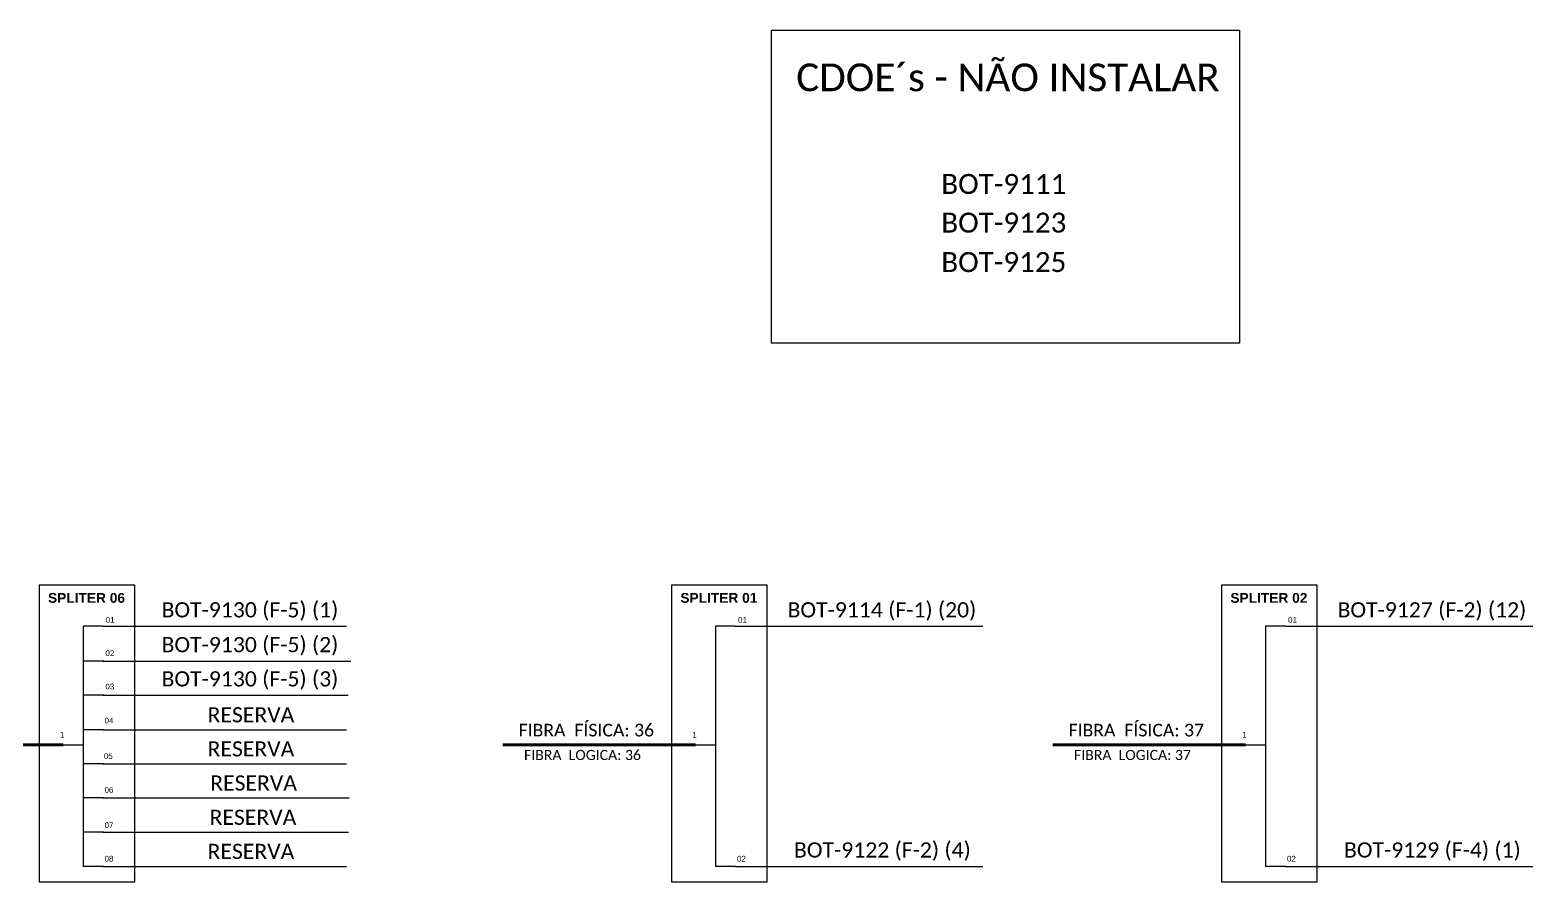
# Model space of a CAD drawing. Header units: millimetres. Extents: x 43195 to 44134, y 3103 to 4099.
# Drawn here: x 43787.7 to 44059.3, y 3922.9 to 4076.9 of the extents above; entities that cross this region are included whole.
import ezdxf

# ---------------------------------------------------------------- set-up
doc = ezdxf.new("R2010")
doc.units = ezdxf.units.MM
doc.layers.add('PROJETO_FTTH', color=1, linetype='Continuous')
doc.styles.get("Standard").update_dxf_attribs({"font": 'arial.ttf'})

msp = doc.modelspace()

# ---------------------------------------------------------------- linework, layer by layer
at = {"color": 7, "linetype": 'Continuous'}
for p, q in [((43797.31, 3969.12), (43797.31, 3925.73)), ((43800.82, 3969.12), (43797.31, 3969.12)), ((43911.57, 3969.12), (43911.57, 3925.73)), ((43915.09, 3969.12), (43911.57, 3969.12)), ((44010.94, 3969.12), (44010.94, 3925.73)), ((44014.46, 3969.12), (44010.94, 3969.12)), ((43801, 3962.84), (43797.31, 3962.84)), ((43801, 3956.65), (43797.31, 3956.65)), ((43801, 3950.43), (43797.31, 3950.43)), ((43793.66, 3947.69), (43797.29, 3947.69)), ((43907.92, 3947.69), (43911.56, 3947.69)), ((44007.3, 3947.69), (44010.93, 3947.69)), ((43801, 3944.26), (43797.31, 3944.26)), ((43801, 3938.1), (43797.31, 3938.1)), ((43801, 3931.91), (43797.31, 3931.91)), ((43801, 3925.73), (43797.31, 3925.73)), ((43915.27, 3925.73), (43911.57, 3925.73)), ((44014.64, 3925.73), (44010.94, 3925.73))]:
    msp.add_line(p, q, dxfattribs=at)
at = {"color": 10, "linetype": 'Continuous'}
for p, q in [((43800.82, 3969.12), (43844.88, 3969.12)), ((43915.09, 3969.12), (43959.88, 3969.12)), ((44014.46, 3969.12), (44059.25, 3969.12)), ((43800.82, 3962.84), (43845.64, 3962.84)), ((43800.82, 3956.65), (43845.19, 3956.65)), ((43800.82, 3950.43), (43844.88, 3950.43)), ((43800.82, 3944.26), (43844.88, 3944.26)), ((43800.82, 3938.1), (43845.36, 3938.1)), ((43800.82, 3931.91), (43845.24, 3931.91)), ((43800.82, 3925.73), (43844.88, 3925.73)), ((43915.09, 3925.73), (43959.88, 3925.73)), ((44014.46, 3925.73), (44059.25, 3925.73))]:
    msp.add_line(p, q, dxfattribs=at)
at = {"color": 1, "linetype": 'Continuous', "lineweight": 60}
for p, q in [((43793.66, 3947.69), (43758.86, 3947.69)), ((43907.92, 3947.69), (43873.12, 3947.69)), ((44007.3, 3947.69), (43972.49, 3947.69))]:
    msp.add_line(p, q, dxfattribs=at)
at = {"color": 7}
for points in [[(43789.34, 3922.91), (43806.62, 3922.91), (43806.62, 3976.57), (43789.34, 3976.57)], [(43903.6, 3922.91), (43920.88, 3922.91), (43920.88, 3976.57), (43903.6, 3976.57)], [(44002.98, 3922.91), (44020.26, 3922.91), (44020.26, 3976.57), (44002.98, 3976.57)]]:
    msp.add_lwpolyline(points, close=True, dxfattribs=at)
at = {"layer": 'PROJETO_FTTH', "ltscale": 2}
msp.add_lwpolyline([(43921.67, 4076.88), (44006.25, 4076.88), (44006.25, 4020.32), (43921.67, 4020.32)], close=True, dxfattribs=at)

# ---------------------------------------------------------------- texts
at = {"attachment_point": 5}
for s, insert, char_height, width in [('\\C2;\\fCalibri|b0|i0|c0|p34;CDOE´s - NÃO INSTALAR', (43964.39, 4068.3, -2), 5, 117.4504), ('{\\fCalibri|b0|i0|c0|p34;\\C7;BOT-9111}', (43963.64, 4049.05, -2), 3.6, 38.9299), ('{\\fCalibri|b0|i0|c0|p34;\\C7;BOT-9123}', (43963.64, 4042.06, -2), 3.6, 38.9299), ('{\\fCalibri|b0|i0|c0|p34;\\C7;BOT-9125}', (43963.64, 4034.93, -2), 3.6, 38.9299), ('\\C10;\\fArial|b1|i0|c0|p34;SPLITER 06', (43797.9, 3974.24), 1.7753, 17.28), ('{\\fCalibri|b0|i0|c0|p34;\\C7;BOT-9130 (F-5) (1)}', (43827.43, 3971.8), 2.7432, 80.6352), ('{\\fArial|b1|i0|c0|p34;\\C10;SPLITER 01}', (43912.16, 3974.24), 1.7753, 17.28), ('{\\fCalibri|b0|i0|c0|p34;\\C7;BOT-9114 (F-1) (20)}', (43941.62, 3971.8), 2.7432, 80.6352), ('{\\fArial|b1|i0|c0|p34;\\C10;SPLITER 02}', (44011.54, 3974.24), 1.7753, 17.28), ('{\\fCalibri|b0|i0|c0|p34;\\C7;BOT-9127 (F-2) (12)}', (44041, 3971.8), 2.7432, 80.6352), ('\\C7;\\fArial|b0|i0|;\\H1.0273588255048;01 ', (43802.17, 3970.26), 1.7753, 3.5602), ('\\C7;\\fArial|b0|i0|;\\H1.0273588255048;01 ', (43916.43, 3970.26), 1.7753, 3.5602), ('\\C7;\\fArial|b0|i0|;\\H1.0273588255048;01 ', (44015.81, 3970.26), 1.7753, 3.5602), ('{\\fCalibri|b0|i0|c0|p34;\\C7;BOT-9130 (F-5) (2)}', (43827.43, 3965.51), 2.7432, 80.6352), ('\\C7;\\fArial|b0|i0|;\\H1.0273588255048;02 ', (43802.12, 3964.26), 1.7753, 3.7582), ('{\\fCalibri|b0|i0|c0|p34;\\C7;BOT-9130 (F-5) (3)}', (43827.43, 3959.32), 2.7432, 80.6352), ('\\C7;\\fArial|b0|i0|;\\H1.0273588255048;03 ', (43802.12, 3958.21), 1.7753, 3.456), ('{\\fCalibri|b0|i0|c0|p34;\\C7;RESERVA}', (43827.61, 3953.11), 2.7432, 80.6352), ('\\C7;\\fArial|b0|i0|;\\H1.0273588255048;04 ', (43801.96, 3952.07), 1.7753, 3.7582), ('{\\fCalibri|b0|i0|c0|p34;\\C7;FIBRA  FÍSICA: 36}', (43888.21, 3950.34), 2.2859, 34.56), ('{\\fCalibri|b0|i0|c0|p34;\\C7;FIBRA  FÍSICA: 37}', (43987.58, 3950.34), 2.2859, 34.56), ('\\C7;\\fArial|b0|i0|;\\H1.0273588255048;1', (43793.49, 3949.52), 1.7753, 1.7584), ('\\C7;\\fArial|b0|i0|;\\H1.0273588255048;1', (43907.76, 3949.52), 1.7753, 1.7584), ('\\C7;\\fArial|b0|i0|;\\H1.0273588255048;1', (44007.13, 3949.52), 1.7753, 1.7584), ('\\C7;\\fArial|b0|i0|;\\H1.0273588255048;05 ', (43801.83, 3945.66), 1.7753, 4.6222), ('{\\fCalibri|b0|i0|c0|p34;\\C7;RESERVA}', (43827.61, 3946.95), 2.7432, 80.6352), ('{\\fCalibri|b0|i0|c0|p34;\\C7;FIBRA  LOGICA: 36}', (43887.52, 3945.85), 1.8289, 34.56), ('{\\fCalibri|b0|i0|c0|p34;\\C7;FIBRA  LOGICA: 37}', (43986.89, 3945.85), 1.8289, 34.56), ('{\\fCalibri|b0|i0|c0|p34;\\C7;RESERVA}', (43828.09, 3940.78), 2.7432, 80.6352), ('\\C7;\\fArial|b0|i0|;\\H1.0273588255048;06 ', (43801.96, 3939.52), 1.7753, 3.7582), ('{\\fCalibri|b0|i0|c0|p34;\\C7;RESERVA}', (43827.97, 3934.59), 2.7432, 80.6352), ('\\C7;\\fArial|b0|i0|;\\H1.0273588255048;07 ', (43801.96, 3933.16), 1.7753, 3.7582), ('{\\fCalibri|b0|i0|c0|p34;\\C7;RESERVA}', (43827.61, 3928.42), 2.7432, 80.6352), ('{\\fCalibri|b0|i0|c0|p34;\\C7;BOT-9122 (F-2) (4)}', (43941.7, 3928.4), 2.7432, 80.6352), ('{\\fCalibri|b0|i0|c0|p34;\\C7;BOT-9129 (F-4) (1)}', (44041.08, 3928.4), 2.7432, 80.6352), ('\\C7;\\fArial|b0|i0|;\\H1.0273588255048;08 ', (43801.96, 3927.11), 1.7753, 3.7582), ('{\\H0.5787x;\\C7;02 }', (43916.23, 3927.11), 1.7753, 3.7582), ('{\\H0.5787x;\\C7;02 }', (44015.6, 3927.11), 1.7753, 3.7582)]:
    msp.add_mtext(s, dxfattribs=dict(at, insert=insert, char_height=char_height, width=width))

doc.saveas('drawing.dxf')
